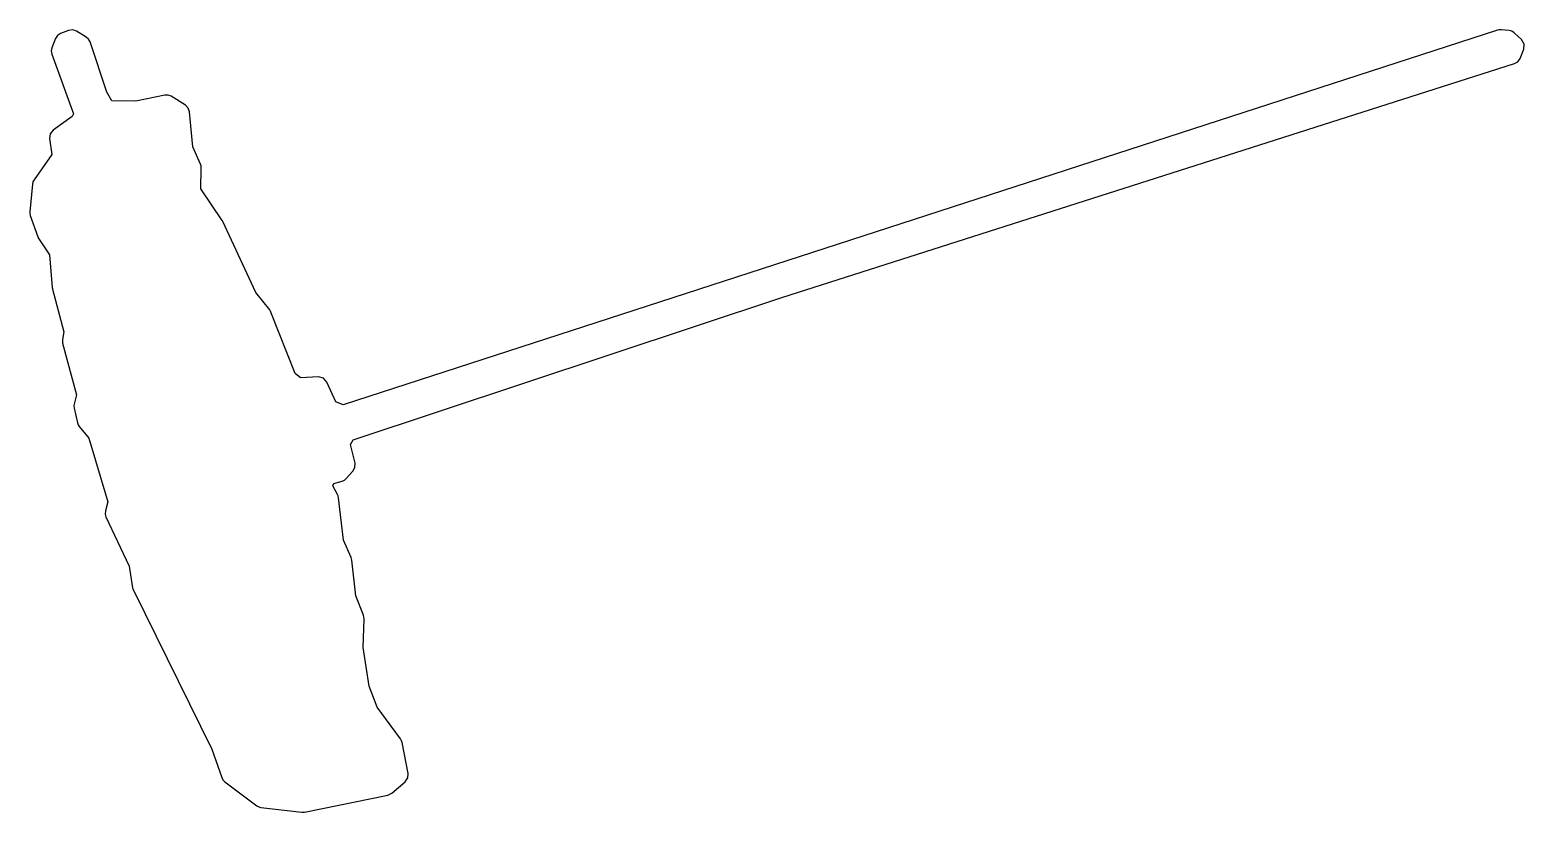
# Model space of a CAD drawing. Header units: millimetres. Extents: x 1 to 167, y 1 to 88.
import ezdxf

# ---------------------------------------------------------------- set-up
doc = ezdxf.new("R2010")
doc.units = ezdxf.units.MM
doc.layers.add('POCKET', color=7, linetype='Continuous')

msp = doc.modelspace()

# ---------------------------------------------------------------- linework, layer by layer
at = {"layer": 'POCKET'}
for p, q in [((3.47, 86.93), (3.07, 85.91)), ((3.7, 87.27), (3.47, 86.93)), ((4.03, 87.49), (3.7, 87.27)), ((4.95, 87.84), (4.03, 87.49)), ((5.4, 87.91), (4.95, 87.84)), ((5.83, 87.76), (5.4, 87.91)), ((6.91, 87.09), (5.83, 87.76)), ((7.16, 86.86), (6.91, 87.09)), ((7.33, 86.56), (7.16, 86.86)), ((164.17, 87.86), (35.53, 46.11)), ((164.36, 87.91), (164.17, 87.86)), ((164.56, 87.91), (164.36, 87.91)), ((165.44, 87.83), (164.56, 87.91)), ((165.74, 87.75), (165.44, 87.83)), ((166.01, 87.58), (165.74, 87.75)), ((166.82, 86.84), (166.01, 87.58)), ((167.12, 86.33), (166.82, 86.84)), ((3.07, 85.91), (3, 85.56)), ((3, 85.56), (3.06, 85.21)), ((3.06, 85.21), (5.49, 78.55)), ((9.19, 80.96), (7.33, 86.56)), ((166.68, 84.72), (167.08, 85.74)), ((167.08, 85.74), (167.12, 86.33)), ((84.42, 58.06), (166.06, 84.14)), ((166.06, 84.14), (166.43, 84.36)), ((166.43, 84.36), (166.68, 84.72)), ((9.77, 80.01), (9.19, 80.96)), ((12.43, 79.94), (9.77, 80.01)), ((15.65, 80.63), (12.43, 79.94)), ((16.03, 80.64), (15.65, 80.63)), ((16.38, 80.5), (16.03, 80.64)), ((17.96, 79.51), (16.38, 80.5)), ((5.35, 78.26), (3.22, 76.72)), ((5.49, 78.55), (5.35, 78.26)), ((18.28, 79.19), (17.96, 79.51)), ((18.42, 78.77), (18.28, 79.19)), ((18.79, 74.87), (18.42, 78.77)), ((3.22, 76.72), (2.9, 76.31)), ((2.9, 76.31), (2.83, 75.79)), ((2.83, 75.79), (3.06, 74.02)), ((3.06, 74.02), (1.09, 71.17)), ((19.63, 72.94), (18.79, 74.87)), ((19.7, 72.74), (19.63, 72.94)), ((19.69, 70.18), (19.72, 72.53)), ((19.72, 72.53), (19.7, 72.74)), ((0.92, 70.7), (0.63, 67.63)), ((0.97, 70.95), (0.92, 70.7)), ((1.09, 71.17), (0.97, 70.95)), ((22.05, 66.66), (19.69, 70.18)), ((0.63, 67.63), (0.63, 67.42)), ((0.63, 67.42), (0.68, 67.21)), ((0.68, 67.21), (1.52, 64.83)), ((22.09, 66.6), (22.05, 66.66)), ((22.12, 66.53), (22.09, 66.6)), ((25.8, 58.64), (22.12, 66.53)), ((1.52, 64.83), (1.57, 64.72)), ((1.57, 64.72), (1.63, 64.61)), ((1.63, 64.61), (2.81, 62.84)), ((2.81, 62.84), (3.13, 59.17)), ((3.13, 59.17), (3.14, 59.09)), ((3.14, 59.09), (3.16, 59.01)), ((3.16, 59.01), (4.41, 54.23)), ((27.35, 56.68), (25.8, 58.64)), ((27.43, 56.56), (27.35, 56.68)), ((36.66, 42.22), (84.42, 58.06)), ((27.49, 56.43), (27.43, 56.56)), ((30.19, 49.59), (27.49, 56.43)), ((4.26, 53.4), (4.25, 53.18)), ((4.41, 54.23), (4.26, 53.4)), ((4.25, 53.18), (4.28, 52.97)), ((4.28, 52.97), (5.83, 47.23)), ((30.77, 49.1), (30.19, 49.59)), ((32.78, 49.21), (30.77, 49.1)), ((33.34, 49.07), (32.78, 49.21)), ((33.73, 48.64), (33.34, 49.07)), ((34.73, 46.42), (33.73, 48.64)), ((5.83, 47.23), (5.55, 46.19)), ((5.55, 46.19), (5.52, 45.95)), ((5.52, 45.95), (5.55, 45.72)), ((5.55, 45.72), (5.92, 44.09)), ((35.53, 46.11), (34.73, 46.42)), ((5.92, 44.09), (6, 43.87)), ((6, 43.87), (6.13, 43.68)), ((6.13, 43.68), (7.19, 42.4)), ((7.19, 42.4), (9.31, 35.3)), ((36.37, 41.67), (36.66, 42.22)), ((36.86, 39.59), (36.37, 41.67)), ((35.89, 37.88), (36.63, 38.7)), ((36.63, 38.7), (36.85, 39.11)), ((36.85, 39.11), (36.86, 39.59)), ((34.38, 37.09), (34.48, 37.33)), ((34.92, 36.11), (34.38, 37.09)), ((34.48, 37.33), (35.43, 37.6)), ((35.43, 37.6), (35.68, 37.71)), ((35.68, 37.71), (35.89, 37.88)), ((9.31, 35.3), (9.04, 34.28)), ((34.99, 35.94), (34.92, 36.11)), ((35.03, 35.75), (34.99, 35.94)), ((35.58, 31.03), (35.03, 35.75)), ((9.04, 34.28), (9.02, 33.93)), ((9.02, 33.93), (9.11, 33.6)), ((9.11, 33.6), (11.71, 28.13)), ((36.43, 29.09), (35.58, 31.03)), ((36.48, 28.95), (36.43, 29.09)), ((36.51, 28.8), (36.48, 28.95)), ((36.95, 24.82), (36.51, 28.8)), ((11.71, 28.13), (12.07, 25.72)), ((12.07, 25.72), (12.1, 25.57)), ((12.1, 25.57), (12.16, 25.43)), ((12.16, 25.43), (20.91, 7.73)), ((37.8, 22.64), (36.95, 24.82)), ((37.78, 19.04), (37.86, 22.26)), ((37.85, 22.45), (37.8, 22.64)), ((37.86, 22.26), (37.85, 22.45)), ((38.44, 14.73), (37.78, 19.04)), ((39.31, 12.39), (38.44, 14.73)), ((41.94, 8.85), (39.31, 12.39)), ((42.05, 8.66), (41.94, 8.85)), ((42.11, 8.45), (42.05, 8.66)), ((42.77, 5.02), (42.11, 8.45)), ((20.91, 7.73), (22.01, 4.54)), ((42.73, 4.51), (42.77, 5.02)), ((22.01, 4.54), (22.14, 4.29)), ((22.14, 4.29), (22.35, 4.08)), ((22.35, 4.08), (25.9, 1.4)), ((40.96, 2.81), (42.44, 4.09)), ((42.44, 4.09), (42.73, 4.51)), ((31.23, 0.71), (40.51, 2.6)), ((40.51, 2.6), (40.75, 2.68)), ((40.75, 2.68), (40.96, 2.81)), ((25.9, 1.4), (26.13, 1.27)), ((26.13, 1.27), (26.38, 1.21)), ((26.38, 1.21), (30.93, 0.7)), ((30.93, 0.7), (31.08, 0.7)), ((31.08, 0.7), (31.23, 0.71))]:
    msp.add_line(p, q, dxfattribs=at)

doc.saveas('drawing.dxf')
